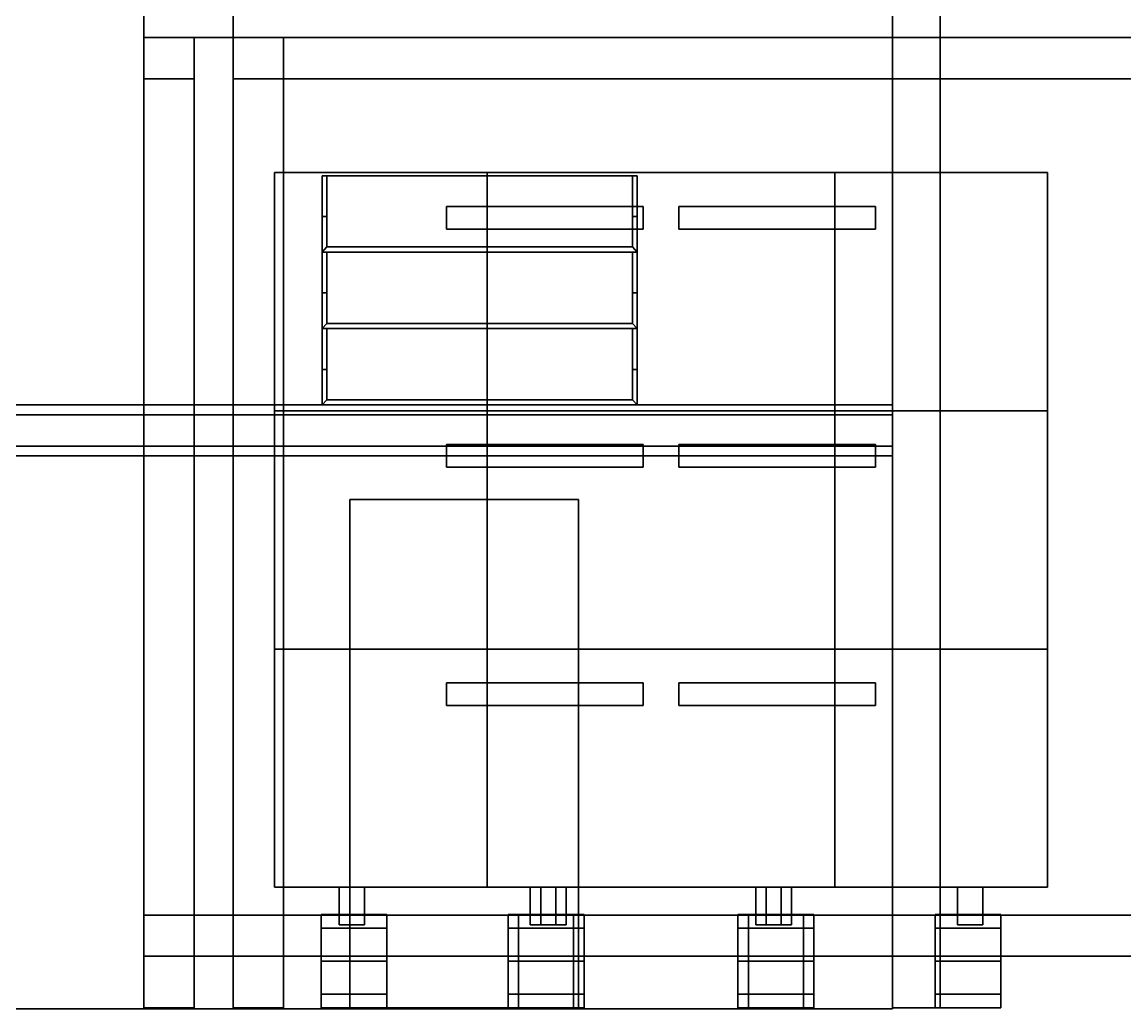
# Model space of a CAD drawing. Extents: x -252 to 252, y 0 to 101.
# Drawn here: x 132.99 to 171.6, y -0.03 to 34.5 of the extents above; entities that cross this region are included whole.
import ezdxf

# ---------------------------------------------------------------- set-up
doc = ezdxf.new("R2010")
doc.units = 0

msp = doc.modelspace()

# ---------------------------------------------------------------- linework, layer by layer
for points in [[(165.122574, 101.057129, 197.929321), (163.461472, 99.309204, 197.92926), (163.461472, -0.000244, 197.92926), (165.122574, -0.000244, 197.929321)], [(163.461472, 99.309204, 218.726791), (165.122574, 101.057129, 218.7267), (165.122574, -0.000244, 218.7267), (163.461472, -0.000244, 218.726791)], [(165.122574, 101.057129, 218.7267), (165.122574, 101.057129, 197.929321), (165.122574, -0.000244, 197.929321), (165.122574, -0.000244, 218.7267)], [(163.461472, -0.000244, 218.726791), (163.461472, -0.000244, 197.92926), (163.461472, 99.309204, 197.92926), (163.461472, 99.309204, 218.726791)], [(137.246628, 37.783615, 63.716614), (137.246628, 37.783615, 104.179993), (137.246689, 33.95929, 104.168884), (137.246689, 33.95929, 63.727722)], [(137.246628, 37.783615, 104.179993), (249.150925, 37.783615, 104.179993), (249.150986, 33.95929, 104.179993), (137.246689, 33.95929, 104.168884)], [(249.150925, 37.783615, 63.716614), (137.246628, 37.783615, 63.716614), (137.246689, 33.95929, 63.727722), (249.150986, 33.95929, 63.73877)], [(137.246674, 33.95929, 0.286171), (137.246674, 33.95929, -40.155052), (137.246735, 37.783615, -40.155052), (137.246735, 37.783615, 0.308327)], [(249.151031, 37.783615, -40.155052), (137.246735, 37.783615, -40.155052), (137.246674, 33.95929, -40.155052), (249.15097, 33.95929, -40.143944)], [(137.246735, 37.783615, 0.308327), (249.151031, 37.783615, 0.308327), (249.15097, 33.95929, 0.297218), (137.246674, 33.95929, 0.286171)], [(140.374756, 33.95929, -218.696091), (140.374695, 37.783615, -218.707199), (140.374695, 37.783615, -178.24382), (140.374756, 33.95929, -178.254959)], [(251.522583, 33.95929, -218.704483), (251.525314, 37.783615, -218.70723), (140.374695, 37.783615, -218.707199), (140.374756, 33.95929, -218.696091)], [(211.077377, 33.95929, -178.259293), (140.374756, 33.95929, -178.254959), (140.374695, 37.783615, -178.24382), (211.061951, 37.783615, -178.243851)], [(139.017731, 33.95929, 0.264015), (139.017731, 0.000003, 0.264076), (137.246613, 0.000003, 0.264015), (137.246674, 33.95929, 0.286171)], [(137.246613, 32.518917, -1.176353), (137.246613, 32.518917, -38.714684), (137.246674, 33.95929, -40.155052), (137.246674, 33.95929, 0.286171)], [(137.246613, 32.518917, -38.714684), (137.246613, 0, -38.714684), (137.246674, 0, -40.155052), (137.246674, 33.95929, -40.155052)], [(137.246674, 0.000001, -1.176353), (137.246613, 32.518917, -1.176353), (137.246674, 33.95929, 0.286171), (137.246613, 0.000003, 0.264015)], [(137.246689, 33.95929, 104.168884), (137.246613, 32.518917, 102.717468), (137.246628, 32.518917, 65.179138), (137.246689, 33.95929, 63.727722)], [(137.246674, 0, 104.157837), (137.246628, 0, 102.717468), (137.246613, 32.518917, 102.717468), (137.246689, 33.95929, 104.168884)], [(137.246628, 0.000003, 63.73877), (139.017746, 0.000003, 63.73877), (139.017731, 33.95929, 63.73877), (137.246689, 33.95929, 63.727722)], [(137.246689, 33.95929, 63.727722), (137.246628, 32.518917, 65.179138), (137.246689, 0.000001, 65.179138), (137.246628, 0.000003, 63.73877)], [(249.15097, 33.95929, 0.297218), (249.15097, 33.95929, -40.143944), (137.246674, 33.95929, -40.155052), (137.246674, 33.95929, 0.286171)], [(139.017792, 0.000001, -40.154991), (139.017853, 33.95929, -40.155052), (137.246674, 33.95929, -40.155052), (137.246674, 0, -40.155052)], [(137.246689, 33.95929, 104.168884), (139.017868, 33.95929, 104.157837), (139.017807, 0.000001, 104.157837), (137.246674, 0, 104.157837)], [(137.246689, 33.95929, 63.727722), (137.246689, 33.95929, 104.168884), (249.150986, 33.95929, 104.179993), (249.150986, 33.95929, 63.73877)], [(139.017731, 0.000001, -38.714684), (139.017792, 32.518917, -38.714684), (139.017853, 33.95929, -40.155052), (139.017792, 0.000001, -40.154991)], [(139.017792, 32.518917, -38.714684), (139.017731, 32.518917, -1.176353), (139.017731, 33.95929, 0.264015), (139.017853, 33.95929, -40.155052)], [(139.017731, 32.518917, -1.176353), (139.017731, 0.000001, -1.176292), (139.017731, 0.000003, 0.264076), (139.017731, 33.95929, 0.264015)], [(139.017868, 33.95929, 104.157837), (139.017792, 32.518917, 102.717468), (139.017731, 0.000001, 102.717468), (139.017807, 0.000001, 104.157837)], [(139.017731, 33.95929, 63.73877), (139.017731, 32.518917, 65.179138), (139.017792, 32.518917, 102.717468), (139.017868, 33.95929, 104.157837)], [(139.017746, 0.000003, 63.73877), (139.017746, 0.000001, 65.179138), (139.017731, 32.518917, 65.179138), (139.017731, 33.95929, 63.73877)], [(140.374695, 32.518917, -179.706375), (140.37468, 32.518917, -217.244675), (140.374756, 33.95929, -218.696091), (140.374756, 33.95929, -178.254959)], [(140.37468, 32.518917, -217.244675), (140.374695, 0, -217.244675), (140.374741, 0, -218.685074), (140.374756, 33.95929, -218.696091)], [(142.145798, 33.95929, -178.265976), (142.145813, 0.000003, -178.265976), (140.374695, 0.000003, -178.265976), (140.374756, 33.95929, -178.254959)], [(140.374756, 0.000001, -179.706375), (140.374695, 32.518917, -179.706375), (140.374756, 33.95929, -178.254959), (140.374695, 0.000003, -178.265976)], [(142.145874, 0.000001, -218.685074), (142.14592, 33.95929, -218.685074), (140.374756, 33.95929, -218.696091), (140.374741, 0, -218.685074)], [(251.522583, 33.95929, -218.704483), (140.374756, 33.95929, -218.696091), (140.374756, 33.95929, -178.254959), (211.077377, 33.95929, -178.259293)], [(142.145798, 0.000001, -217.244675), (142.145859, 32.518917, -217.244675), (142.14592, 33.95929, -218.685074), (142.145874, 0.000001, -218.685074)], [(142.145859, 32.518917, -217.244675), (142.145798, 32.518917, -179.706375), (142.145798, 33.95929, -178.265976), (142.14592, 33.95929, -218.685074)], [(142.145798, 32.518917, -179.706375), (142.145813, 0.000001, -179.706375), (142.145813, 0.000003, -178.265976), (142.145798, 33.95929, -178.265976)], [(142.14592, 33.95929, -218.685074), (142.145889, 32.518917, -218.685135), (249.927292, 32.518917, -218.685135), (251.378708, 33.95929, -218.685074)], [(251.367661, 33.95929, -216.914017), (249.927292, 32.518917, -216.914017), (142.145889, 32.518917, -216.913956), (142.145889, 33.95929, -216.913895)], [(137.246613, 0, -38.714684), (137.246613, 32.518917, -38.714684), (139.017792, 32.518917, -38.714684), (139.017731, 0.000001, -38.714684)], [(137.246613, 32.518917, -38.714684), (137.246613, 32.518917, -1.176353), (139.017731, 32.518917, -1.176353), (139.017792, 32.518917, -38.714684)], [(137.246613, 32.518917, -1.176353), (137.246674, 0.000001, -1.176353), (139.017731, 0.000001, -1.176292), (139.017731, 32.518917, -1.176353)], [(139.017792, 32.518917, 102.717468), (137.246613, 32.518917, 102.717468), (137.246628, 0, 102.717468), (139.017731, 0.000001, 102.717468)], [(139.017731, 32.518917, 65.179138), (137.246628, 32.518917, 65.179138), (137.246613, 32.518917, 102.717468), (139.017792, 32.518917, 102.717468)], [(139.017746, 0.000001, 65.179138), (137.246689, 0.000001, 65.179138), (137.246628, 32.518917, 65.179138), (139.017731, 32.518917, 65.179138)], [(140.374695, 0, -217.244675), (140.37468, 32.518917, -217.244675), (142.145859, 32.518917, -217.244675), (142.145798, 0.000001, -217.244675)], [(140.37468, 32.518917, -217.244675), (140.374695, 32.518917, -179.706375), (142.145798, 32.518917, -179.706375), (142.145859, 32.518917, -217.244675)], [(140.374695, 32.518917, -179.706375), (140.374756, 0.000001, -179.706375), (142.145813, 0.000001, -179.706375), (142.145798, 32.518917, -179.706375)], [(249.927292, 32.518917, -216.914017), (249.927292, 32.518917, -218.685135), (142.145889, 32.518917, -218.685135), (142.145889, 32.518917, -216.913956)], [(141.82431, 20.89773, -9.239647), (141.824249, 20.89773, -37.537926), (141.82431, 29.233839, -37.537926), (141.82431, 29.233839, -9.239647)], [(161.436493, 29.233839, -37.537926), (141.82431, 29.233839, -37.537926), (141.824249, 20.89773, -37.537926), (161.436493, 20.89773, -37.537926)], [(141.82431, 29.233839, -9.239647), (141.82431, 29.233839, -37.537926), (161.436493, 29.233839, -37.537926), (161.436493, 29.233839, -9.239647)], [(141.82431, 29.233839, -9.239647), (161.436493, 29.233839, -9.239647), (161.436493, 20.89773, -9.239647), (141.82431, 20.89773, -9.239647)], [(143.490936, 29.126486, 214.982864), (154.525192, 29.126486, 214.982864), (154.525192, 26.452936, 214.982864), (143.490936, 26.452936, 214.982864)], [(143.490936, 29.126486, 214.982864), (143.490936, 29.126486, 205.338684), (143.658539, 29.126486, 205.338684), (143.658539, 29.126486, 214.810745)], [(143.658539, 29.126486, 214.810745), (154.35759, 29.126486, 214.810745), (154.525192, 29.126486, 214.982864), (143.490936, 29.126486, 214.982864)], [(143.490936, 27.696083, 203.894348), (143.658539, 27.696083, 203.894348), (143.658539, 29.126486, 205.338684), (143.490936, 29.126486, 205.338684)], [(143.490936, 26.452936, 203.894348), (143.490936, 27.696083, 203.894348), (143.490936, 29.126486, 205.338684)], [(143.490936, 29.126486, 205.338684), (143.490936, 29.126486, 214.982864), (143.490936, 26.452936, 214.982864), (143.490936, 26.452936, 203.894348)], [(143.658539, 26.632607, 214.810745), (154.35759, 26.632607, 214.810745), (154.35759, 29.126486, 214.810745), (143.658539, 29.126486, 214.810745)], [(143.658539, 26.632607, 203.894348), (143.658539, 29.126486, 205.338684), (143.658539, 27.696083, 203.894348)], [(143.658539, 26.632607, 214.810745), (143.658539, 29.126486, 214.810745), (143.658539, 29.126486, 205.338684), (143.658539, 26.632607, 203.894348)], [(149.273376, 29.233839, -208.209946), (149.273376, 29.233839, -179.911667), (149.273376, 20.89773, -179.911667), (149.273376, 20.89773, -208.209946)], [(168.885559, 29.233839, -208.209946), (168.885559, 29.233839, -179.911667), (149.273376, 29.233839, -179.911667), (149.273376, 29.233839, -208.209946)], [(168.885559, 29.233839, -208.209946), (149.273376, 29.233839, -208.209946), (149.273376, 20.89773, -208.209946), (168.885559, 20.89773, -208.209946)], [(149.273376, 29.233839, -179.911667), (168.885559, 29.233839, -179.911667), (168.88562, 20.89773, -179.911667), (149.273376, 20.89773, -179.911667)], [(154.525192, 29.126486, 205.338684), (154.35759, 29.126486, 205.338684), (154.35759, 27.696083, 203.894348), (154.525192, 27.696083, 203.894348)], [(154.35759, 29.126486, 214.810745), (154.35759, 29.126486, 205.338684), (154.525192, 29.126486, 205.338684), (154.525192, 29.126486, 214.982864)], [(154.35759, 26.632607, 203.894348), (154.35759, 27.696083, 203.894348), (154.35759, 29.126486, 205.338684)], [(154.35759, 29.126486, 205.338684), (154.35759, 29.126486, 214.810745), (154.35759, 26.632607, 214.810745), (154.35759, 26.632607, 203.894348)], [(154.525192, 26.452936, 203.894348), (154.525192, 29.126486, 205.338684), (154.525192, 27.696083, 203.894348)], [(154.525192, 26.452936, 214.982864), (154.525192, 29.126486, 214.982864), (154.525192, 29.126486, 205.338684), (154.525192, 26.452936, 203.894348)], [(161.436493, 29.233839, -9.239647), (161.436493, 29.233839, -37.537926), (161.436493, 20.89773, -37.537926), (161.436493, 20.89773, -9.239647)], [(168.885559, 20.89773, -208.209946), (168.88562, 20.89773, -179.911667), (168.885559, 29.233839, -179.911667), (168.885559, 29.233839, -208.209946)], [(147.84317, 28.049347, -37.537926), (147.84317, 28.049347, -38.133263), (154.735138, 28.049347, -38.133263), (154.735138, 28.049347, -37.537926)], [(147.84317, 27.255951, -37.537926), (147.84317, 27.255951, -38.133263), (147.84317, 28.049347, -38.133263), (147.84317, 28.049347, -37.537926)], [(154.735138, 28.049347, -38.133263), (147.84317, 28.049347, -38.133263), (147.84317, 27.255951, -38.133263), (154.735138, 27.255951, -38.133263)], [(154.735138, 28.049347, -37.537926), (154.735138, 28.049347, -38.133263), (154.735138, 27.255951, -38.133263), (154.735138, 27.255951, -37.537926)], [(155.974731, 28.049347, -179.911667), (155.974731, 28.049347, -179.31633), (155.974731, 27.255951, -179.31633), (155.974731, 27.255951, -179.911667)], [(162.866699, 28.049347, -179.911667), (162.866699, 28.049347, -179.31633), (155.974731, 28.049347, -179.31633), (155.974731, 28.049347, -179.911667)], [(155.974731, 28.049347, -179.31633), (162.866699, 28.049347, -179.31633), (162.866699, 27.255951, -179.31633), (155.974731, 27.255951, -179.31633)], [(162.866699, 27.255951, -179.911667), (162.866699, 27.255951, -179.31633), (162.866699, 28.049347, -179.31633), (162.866699, 28.049347, -179.911667)], [(143.658539, 27.696083, 203.894348), (143.490936, 27.696083, 203.894348), (143.490936, 26.452936, 203.894348), (143.658539, 26.632607, 203.894348)], [(154.35759, 27.696083, 203.894348), (154.35759, 26.632607, 203.894348), (154.525192, 26.452936, 203.894348), (154.525192, 27.696083, 203.894348)], [(154.735138, 27.255951, -37.537926), (154.735138, 27.255951, -38.133263), (147.84317, 27.255951, -38.133263), (147.84317, 27.255951, -37.537926)], [(155.974731, 27.255951, -179.911667), (155.974731, 27.255951, -179.31633), (162.866699, 27.255951, -179.31633), (162.866699, 27.255951, -179.911667)], [(154.35759, 26.632607, 203.894348), (143.658539, 26.632607, 203.894348), (143.490936, 26.452936, 203.894348), (154.525192, 26.452936, 203.894348)], [(143.490936, 26.452936, 214.982864), (154.525192, 26.452936, 214.982864), (154.525192, 23.779385, 214.982864), (143.490936, 23.779385, 214.982864)], [(143.490936, 25.022533, 203.894348), (143.658539, 25.022533, 203.894348), (143.658539, 26.452936, 205.338684), (143.490936, 26.452936, 205.338684)], [(143.490936, 23.779385, 203.894348), (143.490936, 25.022533, 203.894348), (143.490936, 26.452936, 205.338684)], [(143.490936, 26.452936, 205.338684), (143.490936, 26.452936, 214.982864), (143.490936, 23.779385, 214.982864), (143.490936, 23.779385, 203.894348)], [(154.35759, 26.632607, 214.810745), (143.658539, 26.632607, 214.810745), (143.658539, 26.632607, 203.894348), (154.35759, 26.632607, 203.894348)], [(143.658539, 23.959057, 214.810745), (154.35759, 23.959057, 214.810745), (154.35759, 26.452936, 214.810745), (143.658539, 26.452936, 214.810745)], [(143.658539, 23.959057, 203.894348), (143.658539, 26.452936, 205.338684), (143.658539, 25.022533, 203.894348)], [(143.658539, 23.959057, 214.810745), (143.658539, 26.452936, 214.810745), (143.658539, 26.452936, 205.338684), (143.658539, 23.959057, 203.894348)], [(154.525192, 26.452936, 205.338684), (154.35759, 26.452936, 205.338684), (154.35759, 25.022533, 203.894348), (154.525192, 25.022533, 203.894348)], [(154.35759, 23.959057, 203.894348), (154.35759, 25.022533, 203.894348), (154.35759, 26.452936, 205.338684)], [(154.35759, 26.452936, 205.338684), (154.35759, 26.452936, 214.810745), (154.35759, 23.959057, 214.810745), (154.35759, 23.959057, 203.894348)], [(154.525192, 23.779385, 203.894348), (154.525192, 26.452936, 205.338684), (154.525192, 25.022533, 203.894348)], [(154.525192, 23.779385, 214.982864), (154.525192, 26.452936, 214.982864), (154.525192, 26.452936, 205.338684), (154.525192, 23.779385, 203.894348)], [(143.658539, 25.022533, 203.894348), (143.490936, 25.022533, 203.894348), (143.490936, 23.779385, 203.894348), (143.658539, 23.959057, 203.894348)], [(154.35759, 25.022533, 203.894348), (154.35759, 23.959057, 203.894348), (154.525192, 23.779385, 203.894348), (154.525192, 25.022533, 203.894348)], [(154.35759, 23.959057, 203.894348), (143.658539, 23.959057, 203.894348), (143.490936, 23.779385, 203.894348), (154.525192, 23.779385, 203.894348)], [(154.35759, 23.959057, 214.810745), (143.658539, 23.959057, 214.810745), (143.658539, 23.959057, 203.894348), (154.35759, 23.959057, 203.894348)], [(143.490936, 23.779385, 214.982864), (154.525192, 23.779385, 214.982864), (154.525192, 21.105835, 214.982864), (143.490936, 21.105835, 214.982864)], [(143.490936, 22.34898, 203.894348), (143.658539, 22.34898, 203.894348), (143.658539, 23.779385, 205.338684), (143.490936, 23.779385, 205.338684)], [(143.490936, 21.105835, 203.894348), (143.490936, 22.34898, 203.894348), (143.490936, 23.779385, 205.338684)], [(143.490936, 23.779385, 205.338684), (143.490936, 23.779385, 214.982864), (143.490936, 21.105835, 214.982864), (143.490936, 21.105835, 203.894348)], [(143.658539, 21.285507, 214.810745), (154.35759, 21.285507, 214.810745), (154.35759, 23.779385, 214.810745), (143.658539, 23.779385, 214.810745)], [(143.658539, 21.285507, 203.894348), (143.658539, 23.779385, 205.338684), (143.658539, 22.34898, 203.894348)], [(143.658539, 21.285507, 214.810745), (143.658539, 23.779385, 214.810745), (143.658539, 23.779385, 205.338684), (143.658539, 21.285507, 203.894348)], [(154.525192, 23.779385, 205.338684), (154.35759, 23.779385, 205.338684), (154.35759, 22.34898, 203.894348), (154.525192, 22.34898, 203.894348)], [(154.35759, 21.285507, 203.894348), (154.35759, 22.34898, 203.894348), (154.35759, 23.779385, 205.338684)], [(154.35759, 23.779385, 205.338684), (154.35759, 23.779385, 214.810745), (154.35759, 21.285507, 214.810745), (154.35759, 21.285507, 203.894348)], [(154.525192, 21.105835, 203.894348), (154.525192, 23.779385, 205.338684), (154.525192, 22.34898, 203.894348)], [(154.525192, 21.105835, 214.982864), (154.525192, 23.779385, 214.982864), (154.525192, 23.779385, 205.338684), (154.525192, 21.105835, 203.894348)], [(143.658539, 22.34898, 203.894348), (143.490936, 22.34898, 203.894348), (143.490936, 21.105835, 203.894348), (143.658539, 21.285507, 203.894348)], [(154.35759, 22.34898, 203.894348), (154.35759, 21.285507, 203.894348), (154.525192, 21.105835, 203.894348), (154.525192, 22.34898, 203.894348)], [(154.35759, 21.285507, 203.894348), (143.658539, 21.285507, 203.894348), (143.490936, 21.105835, 203.894348), (154.525192, 21.105835, 203.894348)], [(154.35759, 21.285507, 214.810745), (143.658539, 21.285507, 214.810745), (143.658539, 21.285507, 203.894348), (154.35759, 21.285507, 203.894348)], [(96.043617, 21.105835, 217.815475), (96.043602, 21.105835, 200.184692), (163.461472, 21.105835, 200.184692), (163.461472, 21.105835, 217.815536)], [(96.043602, 21.105835, 200.184692), (96.043602, 20.758301, 199.681946), (163.461472, 20.758301, 199.681946), (163.461472, 21.105835, 200.184692)], [(96.043617, -0.033936, 217.815475), (96.043617, 21.105835, 217.815475), (163.461472, 21.105835, 217.815536), (163.461472, -0.033936, 217.815506)], [(141.82431, 12.561623, -9.239647), (141.824249, 12.561622, -37.537926), (141.824249, 20.89773, -37.537926), (141.82431, 20.89773, -9.239647)], [(161.436493, 20.89773, -37.537926), (141.824249, 20.89773, -37.537926), (141.824249, 12.561622, -37.537926), (161.436493, 12.561622, -37.537926)], [(141.82431, 20.89773, -9.239647), (161.436493, 20.89773, -9.239647), (161.436493, 12.561622, -9.239647), (141.82431, 12.561623, -9.239647)], [(149.273376, 20.89773, -208.209946), (149.273376, 20.89773, -179.911667), (149.273376, 12.561622, -179.911667), (149.273376, 12.561622, -208.209946)], [(168.885559, 20.89773, -208.209946), (149.273376, 20.89773, -208.209946), (149.273376, 12.561622, -208.209946), (168.885559, 12.561623, -208.209946)], [(149.273376, 20.89773, -179.911667), (168.88562, 20.89773, -179.911667), (168.88562, 12.561622, -179.911667), (149.273376, 12.561622, -179.911667)], [(161.436493, 20.89773, -9.239647), (161.436493, 20.89773, -37.537926), (161.436493, 12.561622, -37.537926), (161.436493, 12.561622, -9.239647)], [(168.885559, 12.561623, -208.209946), (168.88562, 12.561622, -179.911667), (168.88562, 20.89773, -179.911667), (168.885559, 20.89773, -208.209946)], [(163.461472, 19.664185, 199.681946), (163.461472, 20.758301, 199.681946), (96.043602, 20.758301, 199.681946), (96.043602, 19.664185, 199.681946)], [(147.84317, 19.713238, -37.537926), (147.84317, 19.713238, -38.133263), (154.735138, 19.713238, -38.133263), (154.735138, 19.713238, -37.537926)], [(147.84317, 18.919842, -37.537926), (147.84317, 18.919842, -38.133263), (147.84317, 19.713238, -38.133263), (147.84317, 19.713238, -37.537926)], [(154.735138, 19.713238, -38.133263), (147.84317, 19.713238, -38.133263), (147.84317, 18.919842, -38.133263), (154.735138, 18.919842, -38.133263)], [(154.735138, 19.713238, -37.537926), (154.735138, 19.713238, -38.133263), (154.735138, 18.919842, -38.133263), (154.735138, 18.919842, -37.537926)], [(155.974731, 19.713238, -179.911667), (155.974731, 19.713238, -179.31633), (155.974731, 18.919842, -179.31633), (155.974731, 18.919842, -179.911667)], [(162.866699, 19.713238, -179.911667), (162.866699, 19.713238, -179.31633), (155.974731, 19.713238, -179.31633), (155.974731, 19.713238, -179.911667)], [(155.974731, 19.713238, -179.31633), (162.866699, 19.713238, -179.31633), (162.866699, 18.919842, -179.31633), (155.974731, 18.919842, -179.31633)], [(162.866699, 18.919842, -179.911667), (162.866699, 18.919842, -179.31633), (162.866699, 19.713238, -179.31633), (162.866699, 19.713238, -179.911667)], [(96.043602, 19.664185, 199.681946), (96.043602, 19.31665, 200.184692), (163.461472, 19.31665, 200.184692), (163.461472, 19.664185, 199.681946)], [(96.043602, 19.31665, 200.184692), (96.043602, -0.033936, 200.184692), (163.461472, -0.033936, 200.184692), (163.461472, 19.31665, 200.184692)], [(154.735138, 18.919842, -37.537926), (154.735138, 18.919842, -38.133263), (147.84317, 18.919842, -38.133263), (147.84317, 18.919842, -37.537926)], [(155.974731, 18.919842, -179.911667), (155.974731, 18.919842, -179.31633), (162.866699, 18.919842, -179.31633), (162.866699, 18.919842, -179.911667)], [(144.462708, 0, 94.80484), (144.462708, 17.796902, 94.80484), (152.462708, 17.796902, 94.80484), (152.462708, 0, 94.80484)], [(144.462708, 0, 94.32621), (144.462708, 17.796902, 94.32621), (144.462708, 17.796902, 94.80484), (144.462708, 0, 94.80484)], [(144.462708, 17.796902, 94.80484), (144.462708, 17.796902, 94.32621), (152.462708, 17.796902, 94.32621), (152.462708, 17.796902, 94.80484)], [(152.462708, 17.796902, 78.80484), (144.462708, 17.796902, 78.80484), (144.462708, 0, 78.80484), (152.462708, 0, 78.80484)], [(152.462708, 17.796902, 94.32621), (144.462708, 17.796902, 94.32621), (144.462708, 17.796902, 78.80484), (152.462708, 17.796902, 78.80484)], [(144.462708, 17.796902, 94.32621), (144.462708, 0, 94.32621), (144.462708, 0, 78.80484), (144.462708, 17.796902, 78.80484)], [(152.462708, 17.796902, 94.80484), (152.462708, 17.796902, 94.32621), (152.462708, 0, 94.32621), (152.462708, 0, 94.80484)], [(152.462708, 0, 94.32621), (152.462708, 17.796902, 94.32621), (152.462708, 17.796902, 78.80484), (152.462708, 0, 78.80484)], [(141.82431, 4.225513, -9.239647), (141.82431, 4.225513, -37.537926), (141.824249, 12.561622, -37.537926), (141.82431, 12.561623, -9.239647)], [(161.436493, 12.561622, -37.537926), (141.824249, 12.561622, -37.537926), (141.82431, 4.225513, -37.537926), (161.436493, 4.225513, -37.537926)], [(141.82431, 12.561623, -9.239647), (161.436493, 12.561622, -9.239647), (161.436493, 4.225513, -9.239647), (141.82431, 4.225513, -9.239647)], [(168.885559, 12.561623, -208.209946), (149.273376, 12.561622, -208.209946), (149.273376, 4.225513, -208.209946), (168.885559, 4.225513, -208.209946)], [(149.273376, 12.561622, -208.209946), (149.273376, 12.561622, -179.911667), (149.273376, 4.225513, -179.911667), (149.273376, 4.225513, -208.209946)], [(149.273376, 12.561622, -179.911667), (168.88562, 12.561622, -179.911667), (168.885559, 4.225513, -179.911667), (149.273376, 4.225513, -179.911667)], [(161.436493, 12.561622, -9.239647), (161.436493, 12.561622, -37.537926), (161.436493, 4.225513, -37.537926), (161.436493, 4.225513, -9.239647)], [(168.885559, 4.225513, -208.209946), (168.885559, 4.225513, -179.911667), (168.88562, 12.561622, -179.911667), (168.885559, 12.561623, -208.209946)], [(147.843231, 11.37713, -37.537926), (147.843231, 11.37713, -38.133263), (154.735199, 11.37713, -38.133263), (154.735199, 11.37713, -37.537926)], [(147.843231, 10.583734, -37.537926), (147.843231, 10.583734, -38.133263), (147.843231, 11.37713, -38.133263), (147.843231, 11.37713, -37.537926)], [(154.735199, 11.37713, -38.133263), (147.843231, 11.37713, -38.133263), (147.843231, 10.583734, -38.133263), (154.735199, 10.583734, -38.133263)], [(154.735199, 11.37713, -37.537926), (154.735199, 11.37713, -38.133263), (154.735199, 10.583734, -38.133263), (154.735199, 10.583734, -37.537926)], [(155.97467, 11.37713, -179.911667), (155.97467, 11.37713, -179.31633), (155.97467, 10.583734, -179.31633), (155.97467, 10.583734, -179.911667)], [(162.866638, 11.37713, -179.911667), (162.866638, 11.37713, -179.31633), (155.97467, 11.37713, -179.31633), (155.97467, 11.37713, -179.911667)], [(155.97467, 11.37713, -179.31633), (162.866638, 11.37713, -179.31633), (162.866638, 10.583734, -179.31633), (155.97467, 10.583734, -179.31633)], [(162.866638, 10.583734, -179.911667), (162.866638, 10.583734, -179.31633), (162.866638, 11.37713, -179.31633), (162.866638, 11.37713, -179.911667)], [(154.735199, 10.583734, -37.537926), (154.735199, 10.583734, -38.133263), (147.843231, 10.583734, -38.133263), (147.843231, 10.583734, -37.537926)], [(155.97467, 10.583734, -179.911667), (155.97467, 10.583734, -179.31633), (162.866638, 10.583734, -179.31633), (162.866638, 10.583734, -179.911667)], [(161.436493, 4.225513, -9.239647), (161.436493, 4.225513, -37.537926), (141.82431, 4.225513, -37.537926), (141.82431, 4.225513, -9.239647)], [(144.976044, 4.225513, -34.842979), (144.084747, 4.225513, -34.842979), (144.084747, 2.910332, -34.842979), (144.976044, 2.910332, -34.842979)], [(144.976044, 2.910332, -33.951744), (144.084747, 2.910332, -33.951744), (144.084747, 4.225513, -33.951744), (144.976044, 4.225513, -33.951744)], [(144.084747, 4.225513, -34.842979), (144.084747, 4.225513, -33.951744), (144.084747, 2.910332, -33.951744), (144.084747, 2.910332, -34.842979)], [(144.976044, 4.225513, -12.649742), (144.084747, 4.225513, -12.649742), (144.084747, 2.910332, -12.649742), (144.976044, 2.910332, -12.649742)], [(144.976044, 2.910332, -11.758507), (144.084747, 2.910332, -11.758507), (144.084747, 4.225513, -11.758507), (144.976044, 4.225513, -11.758507)], [(144.084747, 4.225513, -12.649742), (144.084747, 4.225513, -11.758507), (144.084747, 2.910332, -11.758507), (144.084747, 2.910332, -12.649742)], [(144.976044, 4.225513, -33.951744), (144.976044, 4.225513, -34.842979), (144.976044, 2.910332, -34.842979), (144.976044, 2.910332, -33.951744)], [(144.976044, 4.225513, -11.758507), (144.976044, 4.225513, -12.649742), (144.976044, 2.910332, -12.649742), (144.976044, 2.910332, -11.758507)], [(149.273376, 4.225513, -208.209946), (149.273376, 4.225513, -179.911667), (168.885559, 4.225513, -179.911667), (168.885559, 4.225513, -208.209946)], [(150.780579, 4.225513, -204.79985), (151.671875, 4.225513, -204.79985), (151.671875, 2.910332, -204.79985), (150.780579, 2.910332, -204.79985)], [(150.780579, 2.910332, -205.691086), (151.671875, 2.910332, -205.691086), (151.671875, 4.225513, -205.691086), (150.780579, 4.225513, -205.691086)], [(150.780579, 4.225513, -205.691086), (150.780579, 4.225513, -204.79985), (150.780579, 2.910332, -204.79985), (150.780579, 2.910332, -205.691086)], [(151.148132, 4.225513, -182.606613), (152.039429, 4.225513, -182.606613), (152.039429, 2.910332, -182.606613), (151.148132, 2.910332, -182.606613)], [(151.148132, 2.910332, -183.497849), (152.039429, 2.910332, -183.497849), (152.039429, 4.225513, -183.497849), (151.148132, 4.225513, -183.497849)], [(151.148132, 4.225513, -183.497849), (151.148132, 4.225513, -182.606613), (151.148132, 2.910332, -182.606613), (151.148132, 2.910332, -183.497849)], [(151.671875, 4.225513, -204.79985), (151.671875, 4.225513, -205.691086), (151.671875, 2.910332, -205.691086), (151.671875, 2.910332, -204.79985)], [(152.039429, 4.225513, -182.606613), (152.039429, 4.225513, -183.497849), (152.039429, 2.910332, -183.497849), (152.039429, 2.910332, -182.606613)], [(159.561737, 4.225513, -34.842979), (158.670441, 4.225513, -34.842979), (158.670441, 2.910332, -34.842979), (159.561737, 2.910332, -34.842979)], [(159.561737, 2.910332, -33.951744), (158.670441, 2.910332, -33.951744), (158.670441, 4.225513, -33.951744), (159.561737, 4.225513, -33.951744)], [(158.670441, 4.225513, -34.842979), (158.670441, 4.225513, -33.951744), (158.670441, 2.910332, -33.951744), (158.670441, 2.910332, -34.842979)], [(159.929291, 4.225513, -12.649742), (159.037994, 4.225513, -12.649742), (159.037994, 2.910332, -12.649742), (159.929291, 2.910332, -12.649742)], [(159.929291, 2.910332, -11.758507), (159.037994, 2.910332, -11.758507), (159.037994, 4.225513, -11.758507), (159.929291, 4.225513, -11.758507)], [(159.037994, 4.225513, -12.649742), (159.037994, 4.225513, -11.758507), (159.037994, 2.910332, -11.758507), (159.037994, 2.910332, -12.649742)], [(159.561737, 4.225513, -33.951744), (159.561737, 4.225513, -34.842979), (159.561737, 2.910332, -34.842979), (159.561737, 2.910332, -33.951744)], [(159.929291, 4.225513, -11.758507), (159.929291, 4.225513, -12.649742), (159.929291, 2.910332, -12.649742), (159.929291, 2.910332, -11.758507)], [(165.733826, 4.225513, -182.606613), (166.625122, 4.225513, -182.606613), (166.625122, 2.910332, -182.606613), (165.733826, 2.910332, -182.606613)], [(165.733826, 2.910332, -183.497849), (166.625122, 2.910332, -183.497849), (166.625122, 4.225513, -183.497849), (165.733826, 4.225513, -183.497849)], [(165.733826, 4.225513, -183.497849), (165.733826, 4.225513, -182.606613), (165.733826, 2.910332, -182.606613), (165.733826, 2.910332, -183.497849)], [(165.733826, 4.225513, -204.79985), (166.625122, 4.225513, -204.79985), (166.625122, 2.910332, -204.79985), (165.733826, 2.910332, -204.79985)], [(165.733826, 2.910332, -205.691086), (166.625122, 2.910332, -205.691086), (166.625122, 4.225513, -205.691086), (165.733826, 4.225513, -205.691086)], [(165.733826, 4.225513, -205.691086), (165.733826, 4.225513, -204.79985), (165.733826, 2.910332, -204.79985), (165.733826, 2.910332, -205.691086)], [(166.625122, 4.225513, -182.606613), (166.625122, 4.225513, -183.497849), (166.625122, 2.910332, -183.497849), (166.625122, 2.910332, -182.606613)], [(166.625122, 4.225513, -204.79985), (166.625122, 4.225513, -205.691086), (166.625122, 2.910332, -205.691086), (166.625122, 2.910332, -204.79985)], [(137.246674, 3.248811, -38.714684), (137.246674, 3.248811, -1.176353), (137.246674, 1.80844, -1.176353), (137.246674, 1.80844, -38.714684)], [(137.246674, 3.248811, -1.176353), (137.246674, 3.248811, -38.714684), (139.017792, 3.248811, -38.714684), (139.017853, 3.248811, -1.176353)], [(137.246689, 1.80844, 65.179138), (137.246689, 3.248811, 65.179138), (137.246689, 3.248811, 102.717468), (137.246689, 1.80844, 102.717468)], [(139.017807, 3.248811, 102.717468), (137.246689, 3.248811, 102.717468), (137.246689, 3.248811, 65.179138), (139.017868, 3.248811, 65.179138)], [(247.379807, 3.248811, 70.187317), (139.017731, 3.248811, 70.187317), (139.017731, 1.80844, 70.187317), (247.379807, 1.80844, 70.187317)], [(139.017731, 3.248811, 71.958435), (247.379807, 3.248811, 71.958435), (247.379807, 1.80844, 71.958435), (139.017731, 1.80844, 71.958435)], [(247.379807, 3.248811, 71.958435), (139.017731, 3.248811, 71.958435), (139.017731, 3.248811, 70.187317), (247.379807, 3.248811, 70.187317)], [(139.017853, 3.248811, -1.176353), (139.017792, 3.248811, -38.714684), (139.017792, 1.80844, -38.714684), (139.017792, 1.80844, -1.176353)], [(139.017807, 1.80844, 102.717468), (139.017807, 3.248811, 102.717468), (139.017868, 3.248811, 65.179138), (139.017807, 1.80844, 65.179138)], [(139.017853, 3.248811, -6.162376), (247.379929, 3.248811, -6.162376), (247.379929, 1.80844, -6.162376), (139.017853, 1.80844, -6.162376)], [(247.379929, 3.248811, -7.933495), (139.017853, 3.248811, -7.933495), (139.017853, 1.80844, -7.933495), (247.379929, 1.80844, -7.933495)], [(139.017853, 3.248811, -7.933495), (247.379929, 3.248811, -7.933495), (247.379929, 3.248811, -6.162376), (139.017853, 3.248811, -6.162376)], [(140.374756, 3.248811, -217.244675), (140.374756, 3.248811, -179.706375), (140.374756, 1.80844, -179.706375), (140.374756, 1.80844, -217.244675)], [(140.374756, 3.248811, -179.706375), (140.374756, 3.248811, -217.244675), (142.145874, 3.248811, -217.244675), (142.145935, 3.248811, -179.706375)], [(142.145935, 3.248811, -179.706375), (142.145874, 3.248811, -217.244675), (142.145874, 1.80844, -217.244675), (142.145874, 1.80844, -179.706375)], [(142.145889, 1.80844, -216.913956), (142.145889, 3.248811, -216.913925), (249.927277, 3.248811, -216.913895), (249.927277, 1.80844, -216.913956)], [(142.145889, 3.248811, -216.913925), (142.145889, 3.248811, -218.685074), (249.927292, 3.248811, -218.685074), (249.927277, 3.248811, -216.913895)], [(249.927292, 1.80844, -218.685074), (249.927292, 3.248811, -218.685074), (142.145889, 3.248811, -218.685074), (142.145889, 1.80844, -218.685074)], [(143.461823, 3.27042, -34.397362), (143.461761, 2.791478, -35.553612), (145.755219, 2.791478, -35.553612), (145.755219, 3.270421, -34.397362)], [(143.461823, 3.27042, -12.204124), (143.461761, 2.791478, -13.360374), (145.755219, 2.791478, -13.360374), (145.755219, 3.270421, -12.204124)], [(143.461761, 0.000001, -34.397362), (143.461823, 3.27042, -34.397362), (143.461823, 2.791481, -33.241112)], [(143.461761, 0.000001, -34.397362), (143.461761, 2.791478, -35.553612), (143.461823, 3.27042, -34.397362)], [(143.461761, 0.000001, -12.204124), (143.461823, 3.27042, -12.204124), (143.461823, 2.791481, -11.047874)], [(143.461761, 0.000001, -12.204124), (143.461761, 2.791478, -13.360374), (143.461823, 3.27042, -12.204124)], [(143.461823, 2.791481, -33.241112), (143.461823, 3.27042, -34.397362), (145.755219, 3.270421, -34.397362), (145.755219, 2.791481, -33.241112)], [(143.461823, 2.791481, -11.047874), (143.461823, 3.27042, -12.204124), (145.755219, 3.270421, -12.204124), (145.755219, 2.791481, -11.047874)], [(145.755219, 0.000001, -34.397362), (145.755219, 2.791481, -33.241112), (145.755219, 3.270421, -34.397362)], [(145.755219, 0.000001, -34.397362), (145.755219, 3.270421, -34.397362), (145.755219, 2.791478, -35.553612)], [(145.755219, 0.000001, -12.204124), (145.755219, 2.791481, -11.047874), (145.755219, 3.270421, -12.204124)], [(145.755219, 0.000001, -12.204124), (145.755219, 3.270421, -12.204124), (145.755219, 2.791478, -13.360374)], [(152.2948, 2.791481, -206.401718), (152.2948, 3.27042, -205.245468), (150.001404, 3.270421, -205.245468), (150.001404, 2.791481, -206.401718)], [(152.2948, 3.27042, -205.245468), (152.294861, 2.791478, -204.089218), (150.001404, 2.791478, -204.089218), (150.001404, 3.270421, -205.245468)], [(150.001404, 0.000001, -205.245468), (150.001404, 2.791481, -206.401718), (150.001404, 3.270421, -205.245468)], [(150.001404, 0.000001, -205.245468), (150.001404, 3.270421, -205.245468), (150.001404, 2.791478, -204.089218)], [(152.662354, 2.791481, -184.208481), (152.662354, 3.27042, -183.052231), (150.368958, 3.270421, -183.052231), (150.368958, 2.791481, -184.208481)], [(152.662354, 3.27042, -183.052231), (152.662415, 2.791478, -181.895981), (150.368958, 2.791478, -181.895981), (150.368958, 3.270421, -183.052231)], [(150.368958, 0.000001, -183.052231), (150.368958, 2.791481, -184.208481), (150.368958, 3.270421, -183.052231)], [(150.368958, 0.000001, -183.052231), (150.368958, 3.270421, -183.052231), (150.368958, 2.791478, -181.895981)], [(152.294861, 0.000001, -205.245468), (152.2948, 3.27042, -205.245468), (152.2948, 2.791481, -206.401718)], [(152.294861, 0.000001, -205.245468), (152.294861, 2.791478, -204.089218), (152.2948, 3.27042, -205.245468)], [(152.662415, 0.000001, -183.052231), (152.662354, 3.27042, -183.052231), (152.662354, 2.791481, -184.208481)], [(152.662415, 0.000001, -183.052231), (152.662415, 2.791478, -181.895981), (152.662354, 3.27042, -183.052231)], [(158.047516, 3.27042, -34.397362), (158.047455, 2.791478, -35.553612), (160.340912, 2.791478, -35.553612), (160.340912, 3.270421, -34.397362)], [(158.047455, 0.000001, -34.397362), (158.047516, 3.27042, -34.397362), (158.047516, 2.791481, -33.241112)], [(158.047455, 0.000001, -34.397362), (158.047455, 2.791478, -35.553612), (158.047516, 3.27042, -34.397362)], [(158.047516, 2.791481, -33.241112), (158.047516, 3.27042, -34.397362), (160.340912, 3.270421, -34.397362), (160.340912, 2.791481, -33.241112)], [(158.41507, 3.27042, -12.204124), (158.415009, 2.791478, -13.360374), (160.708466, 2.791478, -13.360374), (160.708466, 3.270421, -12.204124)], [(158.415009, 0.000001, -12.204124), (158.41507, 3.27042, -12.204124), (158.41507, 2.791481, -11.047874)], [(158.415009, 0.000001, -12.204124), (158.415009, 2.791478, -13.360374), (158.41507, 3.27042, -12.204124)], [(158.41507, 2.791481, -11.047874), (158.41507, 3.27042, -12.204124), (160.708466, 3.270421, -12.204124), (160.708466, 2.791481, -11.047874)], [(160.340912, 0.000001, -34.397362), (160.340912, 2.791481, -33.241112), (160.340912, 3.270421, -34.397362)], [(160.340912, 0.000001, -34.397362), (160.340912, 3.270421, -34.397362), (160.340912, 2.791478, -35.553612)], [(160.708466, 0.000001, -12.204124), (160.708466, 2.791481, -11.047874), (160.708466, 3.270421, -12.204124)], [(160.708466, 0.000001, -12.204124), (160.708466, 3.270421, -12.204124), (160.708466, 2.791478, -13.360374)], [(167.248047, 2.791481, -184.208481), (167.248047, 3.27042, -183.052231), (164.954651, 3.270421, -183.052231), (164.954651, 2.791481, -184.208481)], [(167.248047, 3.27042, -183.052231), (167.248108, 2.791478, -181.895981), (164.954651, 2.791478, -181.895981), (164.954651, 3.270421, -183.052231)], [(164.954651, 0.000001, -183.052231), (164.954651, 2.791481, -184.208481), (164.954651, 3.270421, -183.052231)], [(164.954651, 0.000001, -183.052231), (164.954651, 3.270421, -183.052231), (164.954651, 2.791478, -181.895981)], [(167.248047, 2.791481, -206.401718), (167.248047, 3.27042, -205.245468), (164.954651, 3.270421, -205.245468), (164.954651, 2.791481, -206.401718)], [(167.248047, 3.27042, -205.245468), (167.248108, 2.791478, -204.089218), (164.954651, 2.791478, -204.089218), (164.954651, 3.270421, -205.245468)], [(164.954651, 0.000001, -205.245468), (164.954651, 2.791481, -206.401718), (164.954651, 3.270421, -205.245468)], [(164.954651, 0.000001, -205.245468), (164.954651, 3.270421, -205.245468), (164.954651, 2.791478, -204.089218)], [(167.248108, 0.000001, -183.052231), (167.248047, 3.27042, -183.052231), (167.248047, 2.791481, -184.208481)], [(167.248108, 0.000001, -183.052231), (167.248108, 2.791478, -181.895981), (167.248047, 3.27042, -183.052231)], [(167.248108, 0.000001, -205.245468), (167.248047, 3.27042, -205.245468), (167.248047, 2.791481, -206.401718)], [(167.248108, 0.000001, -205.245468), (167.248108, 2.791478, -204.089218), (167.248047, 3.27042, -205.245468)], [(143.461761, 0.000001, -34.397362), (143.461823, 2.791481, -33.241112), (143.461823, 1.635213, -32.762169)], [(143.461761, 0.000001, -12.204124), (143.461823, 2.791481, -11.047874), (143.461823, 1.635213, -10.568932)], [(143.461761, 2.791478, -35.553612), (143.461761, 1.63521, -36.032555), (145.755219, 1.63521, -36.032555), (145.755219, 2.791478, -35.553612)], [(143.461761, 0.000001, -34.397362), (143.461761, 1.63521, -36.032555), (143.461761, 2.791478, -35.553612)], [(143.461761, 2.791478, -13.360374), (143.461761, 1.63521, -13.839317), (145.755219, 1.63521, -13.839317), (145.755219, 2.791478, -13.360374)], [(143.461761, 0.000001, -12.204124), (143.461761, 1.63521, -13.839317), (143.461761, 2.791478, -13.360374)], [(143.461823, 1.635213, -32.762169), (143.461823, 2.791481, -33.241112), (145.755219, 2.791481, -33.241112), (145.755219, 1.635213, -32.762169)], [(143.461823, 1.635213, -10.568932), (143.461823, 2.791481, -11.047874), (145.755219, 2.791481, -11.047874), (145.755219, 1.635213, -10.568932)], [(145.755219, 0.000001, -34.397362), (145.755219, 1.635213, -32.762169), (145.755219, 2.791481, -33.241112)], [(145.755219, 0.000001, -12.204124), (145.755219, 1.635213, -10.568932), (145.755219, 2.791481, -11.047874)], [(145.755219, 0.000001, -34.397362), (145.755219, 2.791478, -35.553612), (145.755219, 1.63521, -36.032555)], [(145.755219, 0.000001, -12.204124), (145.755219, 2.791478, -13.360374), (145.755219, 1.63521, -13.839317)], [(152.2948, 1.635213, -206.880661), (152.2948, 2.791481, -206.401718), (150.001404, 2.791481, -206.401718), (150.001404, 1.635213, -206.880661)], [(150.001404, 0.000001, -205.245468), (150.001404, 1.635213, -206.880661), (150.001404, 2.791481, -206.401718)], [(152.294861, 2.791478, -204.089218), (152.294861, 1.63521, -203.610275), (150.001404, 1.63521, -203.610275), (150.001404, 2.791478, -204.089218)], [(150.001404, 0.000001, -205.245468), (150.001404, 2.791478, -204.089218), (150.001404, 1.63521, -203.610275)], [(152.662354, 1.635213, -184.687424), (152.662354, 2.791481, -184.208481), (150.368958, 2.791481, -184.208481), (150.368958, 1.635213, -184.687424)], [(150.368958, 0.000001, -183.052231), (150.368958, 1.635213, -184.687424), (150.368958, 2.791481, -184.208481)], [(152.662415, 2.791478, -181.895981), (152.662415, 1.63521, -181.417038), (150.368958, 1.63521, -181.417038), (150.368958, 2.791478, -181.895981)], [(150.368958, 0.000001, -183.052231), (150.368958, 2.791478, -181.895981), (150.368958, 1.63521, -181.417038)], [(152.294861, 0.000001, -205.245468), (152.2948, 2.791481, -206.401718), (152.2948, 1.635213, -206.880661)], [(152.294861, 0.000001, -205.245468), (152.294861, 1.63521, -203.610275), (152.294861, 2.791478, -204.089218)], [(152.662415, 0.000001, -183.052231), (152.662354, 2.791481, -184.208481), (152.662354, 1.635213, -184.687424)], [(152.662415, 0.000001, -183.052231), (152.662415, 1.63521, -181.417038), (152.662415, 2.791478, -181.895981)], [(158.047455, 0.000001, -34.397362), (158.047516, 2.791481, -33.241112), (158.047516, 1.635213, -32.762169)], [(158.047455, 2.791478, -35.553612), (158.047455, 1.63521, -36.032555), (160.340912, 1.63521, -36.032555), (160.340912, 2.791478, -35.553612)], [(158.047455, 0.000001, -34.397362), (158.047455, 1.63521, -36.032555), (158.047455, 2.791478, -35.553612)], [(158.047516, 1.635213, -32.762169), (158.047516, 2.791481, -33.241112), (160.340912, 2.791481, -33.241112), (160.340912, 1.635213, -32.762169)], [(158.415009, 0.000001, -12.204124), (158.41507, 2.791481, -11.047874), (158.41507, 1.635213, -10.568932)], [(158.415009, 2.791478, -13.360374), (158.415009, 1.63521, -13.839317), (160.708466, 1.63521, -13.839317), (160.708466, 2.791478, -13.360374)], [(158.415009, 0.000001, -12.204124), (158.415009, 1.63521, -13.839317), (158.415009, 2.791478, -13.360374)], [(158.41507, 1.635213, -10.568932), (158.41507, 2.791481, -11.047874), (160.708466, 2.791481, -11.047874), (160.708466, 1.635213, -10.568932)], [(160.340912, 0.000001, -34.397362), (160.340912, 1.635213, -32.762169), (160.340912, 2.791481, -33.241112)], [(160.340912, 0.000001, -34.397362), (160.340912, 2.791478, -35.553612), (160.340912, 1.63521, -36.032555)], [(160.708466, 0.000001, -12.204124), (160.708466, 1.635213, -10.568932), (160.708466, 2.791481, -11.047874)], [(160.708466, 0.000001, -12.204124), (160.708466, 2.791478, -13.360374), (160.708466, 1.63521, -13.839317)], [(167.248047, 1.635213, -184.687424), (167.248047, 2.791481, -184.208481), (164.954651, 2.791481, -184.208481), (164.954651, 1.635213, -184.687424)], [(164.954651, 0.000001, -183.052231), (164.954651, 1.635213, -184.687424), (164.954651, 2.791481, -184.208481)], [(167.248047, 1.635213, -206.880661), (167.248047, 2.791481, -206.401718), (164.954651, 2.791481, -206.401718), (164.954651, 1.635213, -206.880661)], [(164.954651, 0.000001, -205.245468), (164.954651, 1.635213, -206.880661), (164.954651, 2.791481, -206.401718)], [(167.248108, 2.791478, -181.895981), (167.248108, 1.63521, -181.417038), (164.954651, 1.63521, -181.417038), (164.954651, 2.791478, -181.895981)], [(164.954651, 0.000001, -183.052231), (164.954651, 2.791478, -181.895981), (164.954651, 1.63521, -181.417038)], [(167.248108, 2.791478, -204.089218), (167.248108, 1.63521, -203.610275), (164.954651, 1.63521, -203.610275), (164.954651, 2.791478, -204.089218)], [(164.954651, 0.000001, -205.245468), (164.954651, 2.791478, -204.089218), (164.954651, 1.63521, -203.610275)], [(167.248108, 0.000001, -183.052231), (167.248047, 2.791481, -184.208481), (167.248047, 1.635213, -184.687424)], [(167.248108, 0.000001, -205.245468), (167.248047, 2.791481, -206.401718), (167.248047, 1.635213, -206.880661)], [(167.248108, 0.000001, -183.052231), (167.248108, 1.63521, -181.417038), (167.248108, 2.791478, -181.895981)], [(167.248108, 0.000001, -205.245468), (167.248108, 1.63521, -203.610275), (167.248108, 2.791478, -204.089218)], [(139.017792, 1.80844, -1.176353), (139.017792, 1.80844, -38.714684), (137.246674, 1.80844, -38.714684), (137.246674, 1.80844, -1.176353)], [(137.246689, 1.80844, 102.717468), (139.017807, 1.80844, 102.717468), (139.017807, 1.80844, 65.179138), (137.246689, 1.80844, 65.179138)], [(247.379807, 1.80844, 70.187317), (139.017731, 1.80844, 70.187317), (139.017731, 1.80844, 71.958435), (247.379807, 1.80844, 71.958435)], [(139.017853, 1.80844, -6.162376), (247.379929, 1.80844, -6.162376), (247.379929, 1.80844, -7.933495), (139.017853, 1.80844, -7.933495)], [(142.145874, 1.80844, -179.706375), (142.145874, 1.80844, -217.244675), (140.374756, 1.80844, -217.244675), (140.374756, 1.80844, -179.706375)], [(142.145889, 1.80844, -218.685074), (142.145889, 1.80844, -216.913956), (249.927277, 1.80844, -216.913956), (249.927292, 1.80844, -218.685074)], [(143.461761, 0.000001, -34.397362), (143.461823, 1.635213, -32.762169), (143.461823, 0.478944, -33.241173)], [(143.461761, 0.000001, -12.204124), (143.461823, 1.635213, -10.568932), (143.461823, 0.478944, -11.047935)], [(143.461761, 1.63521, -36.032555), (143.461761, 0.478943, -35.553612), (145.755157, 0.478943, -35.553612), (145.755219, 1.63521, -36.032555)], [(143.461761, 0.000001, -34.397362), (143.461761, 0.478943, -35.553612), (143.461761, 1.63521, -36.032555)], [(143.461761, 1.63521, -13.839317), (143.461761, 0.478943, -13.360374), (145.755157, 0.478943, -13.360374), (145.755219, 1.63521, -13.839317)], [(143.461761, 0.000001, -12.204124), (143.461761, 0.478943, -13.360374), (143.461761, 1.63521, -13.839317)], [(143.461823, 0.478944, -33.241173), (143.461823, 1.635213, -32.762169), (145.755219, 1.635213, -32.762169), (145.755219, 0.478944, -33.241112)], [(143.461823, 0.478944, -11.047935), (143.461823, 1.635213, -10.568932), (145.755219, 1.635213, -10.568932), (145.755219, 0.478944, -11.047874)], [(145.755219, 0.000001, -34.397362), (145.755219, 1.63521, -36.032555), (145.755157, 0.478943, -35.553612)], [(145.755219, 0.000001, -12.204124), (145.755219, 1.63521, -13.839317), (145.755157, 0.478943, -13.360374)], [(145.755219, 0.000001, -34.397362), (145.755219, 0.478944, -33.241112), (145.755219, 1.635213, -32.762169)], [(145.755219, 0.000001, -12.204124), (145.755219, 0.478944, -11.047874), (145.755219, 1.635213, -10.568932)], [(152.2948, 0.478944, -206.401657), (152.2948, 1.635213, -206.880661), (150.001404, 1.635213, -206.880661), (150.001404, 0.478944, -206.401718)], [(150.001404, 0.000001, -205.245468), (150.001404, 0.478944, -206.401718), (150.001404, 1.635213, -206.880661)], [(152.294861, 1.63521, -203.610275), (152.294861, 0.478943, -204.089218), (150.001465, 0.478943, -204.089218), (150.001404, 1.63521, -203.610275)], [(150.001404, 0.000001, -205.245468), (150.001404, 1.63521, -203.610275), (150.001465, 0.478943, -204.089218)], [(152.662354, 0.478944, -184.20842), (152.662354, 1.635213, -184.687424), (150.368958, 1.635213, -184.687424), (150.368958, 0.478944, -184.208481)], [(150.368958, 0.000001, -183.052231), (150.368958, 0.478944, -184.208481), (150.368958, 1.635213, -184.687424)], [(152.662415, 1.63521, -181.417038), (152.662415, 0.478943, -181.895981), (150.369019, 0.478943, -181.895981), (150.368958, 1.63521, -181.417038)], [(150.368958, 0.000001, -183.052231), (150.368958, 1.63521, -181.417038), (150.369019, 0.478943, -181.895981)], [(152.294861, 0.000001, -205.245468), (152.2948, 1.635213, -206.880661), (152.2948, 0.478944, -206.401657)], [(152.294861, 0.000001, -205.245468), (152.294861, 0.478943, -204.089218), (152.294861, 1.63521, -203.610275)], [(152.662415, 0.000001, -183.052231), (152.662354, 1.635213, -184.687424), (152.662354, 0.478944, -184.20842)], [(152.662415, 0.000001, -183.052231), (152.662415, 0.478943, -181.895981), (152.662415, 1.63521, -181.417038)], [(158.047455, 0.000001, -34.397362), (158.047516, 1.635213, -32.762169), (158.047516, 0.478944, -33.241173)], [(158.047455, 1.63521, -36.032555), (158.047455, 0.478943, -35.553612), (160.340851, 0.478943, -35.553612), (160.340912, 1.63521, -36.032555)], [(158.047455, 0.000001, -34.397362), (158.047455, 0.478943, -35.553612), (158.047455, 1.63521, -36.032555)], [(158.047516, 0.478944, -33.241173), (158.047516, 1.635213, -32.762169), (160.340912, 1.635213, -32.762169), (160.340912, 0.478944, -33.241112)], [(158.415009, 0.000001, -12.204124), (158.41507, 1.635213, -10.568932), (158.41507, 0.478944, -11.047935)], [(158.415009, 1.63521, -13.839317), (158.415009, 0.478943, -13.360374), (160.708405, 0.478943, -13.360374), (160.708466, 1.63521, -13.839317)], [(158.415009, 0.000001, -12.204124), (158.415009, 0.478943, -13.360374), (158.415009, 1.63521, -13.839317)], [(158.41507, 0.478944, -11.047935), (158.41507, 1.635213, -10.568932), (160.708466, 1.635213, -10.568932), (160.708466, 0.478944, -11.047874)], [(160.340912, 0.000001, -34.397362), (160.340912, 1.63521, -36.032555), (160.340851, 0.478943, -35.553612)], [(160.340912, 0.000001, -34.397362), (160.340912, 0.478944, -33.241112), (160.340912, 1.635213, -32.762169)], [(160.708466, 0.000001, -12.204124), (160.708466, 1.63521, -13.839317), (160.708405, 0.478943, -13.360374)], [(160.708466, 0.000001, -12.204124), (160.708466, 0.478944, -11.047874), (160.708466, 1.635213, -10.568932)], [(167.248047, 0.478944, -184.20842), (167.248047, 1.635213, -184.687424), (164.954651, 1.635213, -184.687424), (164.954651, 0.478944, -184.208481)], [(164.954651, 0.000001, -183.052231), (164.954651, 0.478944, -184.208481), (164.954651, 1.635213, -184.687424)], [(167.248047, 0.478944, -206.401657), (167.248047, 1.635213, -206.880661), (164.954651, 1.635213, -206.880661), (164.954651, 0.478944, -206.401718)], [(164.954651, 0.000001, -205.245468), (164.954651, 0.478944, -206.401718), (164.954651, 1.635213, -206.880661)], [(167.248108, 1.63521, -181.417038), (167.248108, 0.478943, -181.895981), (164.954712, 0.478943, -181.895981), (164.954651, 1.63521, -181.417038)], [(164.954651, 0.000001, -183.052231), (164.954651, 1.63521, -181.417038), (164.954712, 0.478943, -181.895981)], [(167.248108, 1.63521, -203.610275), (167.248108, 0.478943, -204.089218), (164.954712, 0.478943, -204.089218), (164.954651, 1.63521, -203.610275)], [(164.954651, 0.000001, -205.245468), (164.954651, 1.63521, -203.610275), (164.954712, 0.478943, -204.089218)], [(167.248108, 0.000001, -183.052231), (167.248047, 1.635213, -184.687424), (167.248047, 0.478944, -184.20842)], [(167.248108, 0.000001, -205.245468), (167.248047, 1.635213, -206.880661), (167.248047, 0.478944, -206.401657)], [(167.248108, 0.000001, -183.052231), (167.248108, 0.478943, -181.895981), (167.248108, 1.63521, -181.417038)], [(167.248108, 0.000001, -205.245468), (167.248108, 0.478943, -204.089218), (167.248108, 1.63521, -203.610275)], [(143.461761, 0.000001, -34.397362), (143.461823, 0.478944, -33.241173), (145.755219, 0.478944, -33.241112), (145.755219, 0.000001, -34.397362)], [(143.461761, 0.000001, -12.204124), (143.461823, 0.478944, -11.047935), (145.755219, 0.478944, -11.047874), (145.755219, 0.000001, -12.204124)], [(143.461761, 0.478943, -35.553612), (143.461761, 0.000001, -34.397362), (145.755219, 0.000001, -34.397362), (145.755157, 0.478943, -35.553612)], [(143.461761, 0.478943, -13.360374), (143.461761, 0.000001, -12.204124), (145.755219, 0.000001, -12.204124), (145.755157, 0.478943, -13.360374)], [(152.294861, 0.000001, -205.245468), (152.2948, 0.478944, -206.401657), (150.001404, 0.478944, -206.401718), (150.001404, 0.000001, -205.245468)], [(152.294861, 0.478943, -204.089218), (152.294861, 0.000001, -205.245468), (150.001404, 0.000001, -205.245468), (150.001465, 0.478943, -204.089218)], [(152.662415, 0.000001, -183.052231), (152.662354, 0.478944, -184.20842), (150.368958, 0.478944, -184.208481), (150.368958, 0.000001, -183.052231)], [(152.662415, 0.478943, -181.895981), (152.662415, 0.000001, -183.052231), (150.368958, 0.000001, -183.052231), (150.369019, 0.478943, -181.895981)], [(158.047455, 0.000001, -34.397362), (158.047516, 0.478944, -33.241173), (160.340912, 0.478944, -33.241112), (160.340912, 0.000001, -34.397362)], [(158.047455, 0.478943, -35.553612), (158.047455, 0.000001, -34.397362), (160.340912, 0.000001, -34.397362), (160.340851, 0.478943, -35.553612)], [(158.415009, 0.000001, -12.204124), (158.41507, 0.478944, -11.047935), (160.708466, 0.478944, -11.047874), (160.708466, 0.000001, -12.204124)], [(158.415009, 0.478943, -13.360374), (158.415009, 0.000001, -12.204124), (160.708466, 0.000001, -12.204124), (160.708405, 0.478943, -13.360374)], [(167.248108, 0.000001, -183.052231), (167.248047, 0.478944, -184.20842), (164.954651, 0.478944, -184.208481), (164.954651, 0.000001, -183.052231)], [(167.248108, 0.000001, -205.245468), (167.248047, 0.478944, -206.401657), (164.954651, 0.478944, -206.401718), (164.954651, 0.000001, -205.245468)], [(167.248108, 0.478943, -181.895981), (167.248108, 0.000001, -183.052231), (164.954651, 0.000001, -183.052231), (164.954712, 0.478943, -181.895981)], [(167.248108, 0.478943, -204.089218), (167.248108, 0.000001, -205.245468), (164.954651, 0.000001, -205.245468), (164.954712, 0.478943, -204.089218)], [(152.462708, 0, 94.32621), (144.462708, 0, 94.32621), (144.462708, 0, 94.80484), (152.462708, 0, 94.80484)], [(144.462708, 0, 94.32621), (152.462708, 0, 94.32621), (152.462708, 0, 78.80484), (144.462708, 0, 78.80484)], [(96.043617, -0.033936, 217.815475), (163.461472, -0.033936, 217.815506), (163.461472, -0.033936, 200.184692), (96.043602, -0.033936, 200.184692)], [(163.461472, -0.000244, 197.92926), (163.461472, -0.000244, 218.726791), (165.122574, -0.000244, 218.7267), (165.122574, -0.000244, 197.929321)]]:
    msp.add_3dface(points)

doc.saveas('drawing.dxf')
